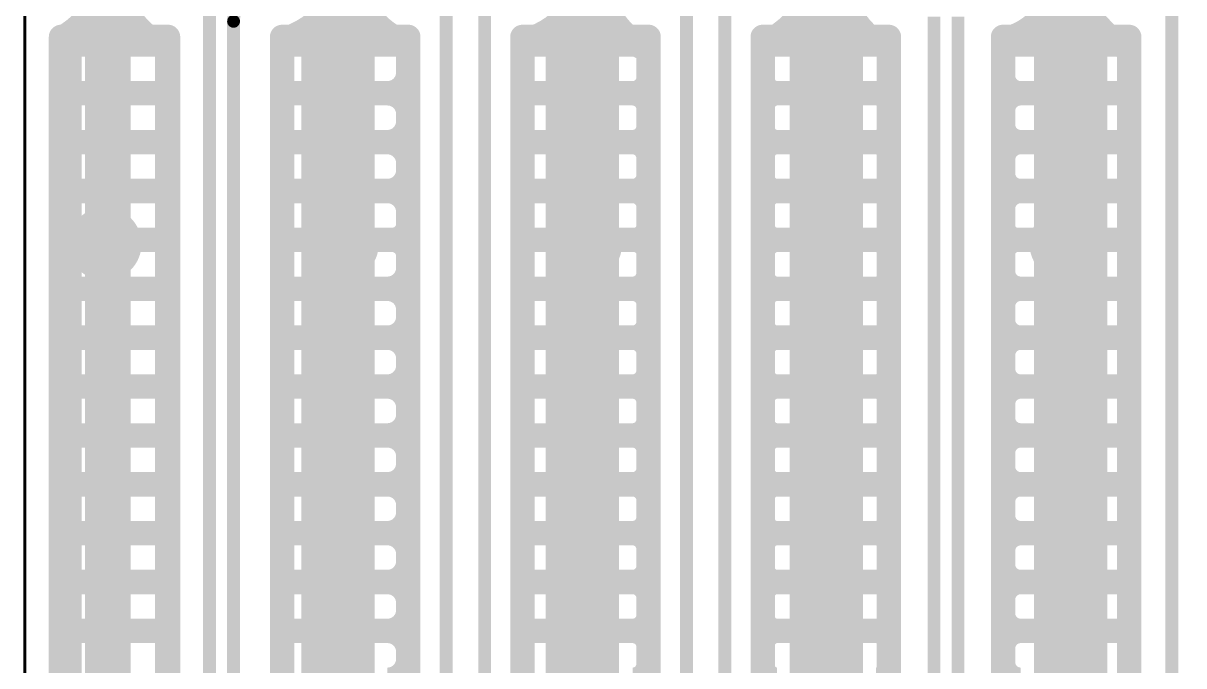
# Model space of a CAD drawing. Header units: millimetres. Extents: x 2260 to 2572, y -21 to 200.
# Drawn here: x 2292.68 to 2299.93, y 133.32 to 137.33 of the extents above; entities that cross this region are included whole.
import ezdxf

# ---------------------------------------------------------------- set-up
doc = ezdxf.new("R2010")
doc.units = ezdxf.units.MM
doc.layers.get('0').update_dxf_attribs({"lineweight": 18})
doc.layers.add('01', color=1, linetype='Continuous', lineweight=18)
doc.layers.add('DIM', color=3, linetype='Continuous', lineweight=13)

# ---------------------------------------------------------------- blocks, each defined once
blk = doc.blocks.new('PAD_R1')
blk.add_lwpolyline([(0.25, 0, 0.5, 0.5, 1), (-0.25, 0, 0.5, 0.5, 1)], format="xyseb", close=True)

msp = doc.modelspace()

# ---------------------------------------------------------------- linework, layer by layer
at = {"layer": '01'}
msp.add_lwpolyline([(2318.1914, 62.078, 0.02, 0.02, -0.414219), (2317.8914, 61.778, 0.02, 0.02, 0), (2292.9916, 61.778, 0.02, 0.02, -0.414219), (2292.6916, 62.078, 0.02, 0.02, 0), (2292.6916, 141.4405, 0.02, 0.02, -0.414219), (2292.9916, 141.7405, 0.02, 0.02, 0), (2317.8914, 141.7405, 0.02, 0.02, -0.414219), (2318.1914, 141.4405, 0.02, 0.02, 0)], format="xyseb", close=True, dxfattribs=at)
for points in [[(2293.1915, 139.8406, 0.2499, 0.2499, 0), (2293.1915, 63.6406, 0.2499, 0.2499, 0)], [(2294.6916, 139.8406, 0.2499, 0.2499, 0), (2294.6916, 63.6406, 0.2499, 0.2499, 0)], [(2296.1915, 139.8406, 0.2499, 0.2499, 0), (2296.1915, 63.6406, 0.2499, 0.2499, 0)], [(2297.6916, 139.8406, 0.2499, 0.2499, 0), (2297.6916, 63.6406, 0.2499, 0.2499, 0)], [(2299.1915, 139.8406, 0.2499, 0.2499, 0), (2299.1915, 63.6406, 0.2499, 0.2499, 0)], [(2293.1915, 137.2003, 0.2499, 0.2499, 0.033718), (2293.1365, 138.0155, 0.2499, 0.2499, 0)], [(2293.1915, 137.2003, 0.2499, 0.2499, -0.033718), (2293.2465, 138.0155, 0.2499, 0.2499, 0)], [(2294.6916, 137.2003, 0.2499, 0.2499, 0.033718), (2294.6366, 138.0155, 0.2499, 0.2499, 0)], [(2294.6916, 137.2003, 0.2499, 0.2499, -0.033718), (2294.7466, 138.0155, 0.2499, 0.2499, 0)], [(2296.1915, 137.2003, 0.2499, 0.2499, 0.033718), (2296.1365, 138.0155, 0.2499, 0.2499, 0)], [(2296.1915, 137.2003, 0.2499, 0.2499, -0.033718), (2296.2465, 138.0155, 0.2499, 0.2499, 0)], [(2297.6916, 137.2003, 0.2499, 0.2499, 0.033718), (2297.6366, 138.0155, 0.2499, 0.2499, 0)], [(2297.6916, 137.2003, 0.2499, 0.2499, -0.033718), (2297.7466, 138.0155, 0.2499, 0.2499, 0)], [(2299.1915, 137.2003, 0.2499, 0.2499, 0.033718), (2299.1364, 138.0155, 0.2499, 0.2499, 0)], [(2299.1915, 137.2003, 0.2499, 0.2499, -0.033718), (2299.2465, 138.0155, 0.2499, 0.2499, 0)], [(2293.5029, 137.21, 0.1524, 0.1524, -0.269422), (2293.2322, 137.7714, 0.1524, 0.1524, 0)], [(2296.5349, 137.1802, 0.1524, 0.1524, -0.261713), (2296.2478, 137.7283, 0.1524, 0.1524, 0)], [(2298.0275, 137.1915, 0.1524, 0.1524, -0.288796), (2297.7747, 137.755, 0.1524, 0.1524, 0)], [(2299.5298, 137.1895, 0.1524, 0.1524, -0.237012), (2299.2183, 137.739, 0.1524, 0.1524, 0)], [(2293.1939, 137.7041, 0.1524, 0.1524, -0.292912), (2292.917, 137.2314, 0.1524, 0.1524, 0)], [(2295.029, 137.2217, 0.1524, 0.1524, -0.329845), (2294.7644, 137.7015, 0.1524, 0.1524, 0)], [(2296.1897, 137.6514, 0.1524, 0.1524, -0.316389), (2295.8171, 137.2208, 0.1524, 0.1524, 0)], [(2297.6957, 137.6672, 0.1524, 0.1524, -0.186672), (2297.327, 137.2055, 0.1524, 0.1524, 0)], [(2294.7025, 137.6381, 0.1524, 0.1524, -0.254104), (2294.3233, 137.2295, 0.1524, 0.1524, 0)], [(2299.1352, 137.5955, 0.1524, 0.1524, -0.320201), (2298.8172, 137.2286, 0.1524, 0.1524, 0)], [(2294.0348, 137.4575, 0.08, 0.08, 0.163224), (2293.9946, 137.3377, 0.08, 0.08, 0)], [(2292.9177, 137.2406, 0.1524, 0.1524, 0), (2293.5854, 137.2406, 0.1524, 0.1524, 0)], [(2292.9177, 137.2406, 0.1524, 0.1524, 0), (2292.9177, 66.2405, 0.1524, 0.1524, 0)], [(2292.9708, 137.2406, 0.1524, 0.1524, 0), (2292.9708, 66.2405, 0.1524, 0.1524, 0)], [(2293.2756, 137.2406, 0.1524, 0.1524, 0), (2293.2756, 66.2405, 0.1524, 0.1524, 0)], [(2293.5804, 137.2406, 0.1524, 0.1524, 0), (2293.5804, 66.2405, 0.1524, 0.1524, 0)], [(2293.5854, 137.2406, 0.1524, 0.1524, 0), (2293.5854, 66.2405, 0.1524, 0.1524, 0)], [(2294.2977, 137.2406, 0.1524, 0.1524, 0), (2295.0853, 137.2406, 0.1524, 0.1524, 0)], [(2294.2977, 137.2406, 0.1524, 0.1524, 0), (2294.2977, 66.2405, 0.1524, 0.1524, 0)], [(2294.4948, 137.2406, 0.1524, 0.1524, 0), (2294.4948, 66.2405, 0.1524, 0.1524, 0)], [(2294.7996, 137.2406, 0.1524, 0.1524, 0), (2294.7996, 66.2405, 0.1524, 0.1524, 0)], [(2295.0853, 66.3205, 0.1524, 0.1524, 0), (2295.0853, 137.2406, 0.1524, 0.1524, 0)], [(2295.7978, 137.2406, 0.1524, 0.1524, 0), (2296.5854, 137.2406, 0.1524, 0.1524, 0)], [(2295.7978, 137.2406, 0.1524, 0.1524, 0), (2295.7978, 66.2405, 0.1524, 0.1524, 0)], [(2296.0188, 137.2406, 0.1524, 0.1524, 0), (2296.0188, 66.2405, 0.1524, 0.1524, 0)], [(2296.3236, 137.2406, 0.1524, 0.1524, 0), (2296.3236, 66.2405, 0.1524, 0.1524, 0)], [(2296.5854, 66.3205, 0.1524, 0.1524, 0), (2296.5854, 137.2406, 0.1524, 0.1524, 0)], [(2297.2977, 137.2406, 0.1524, 0.1524, 0), (2298.0853, 137.2406, 0.1524, 0.1524, 0)], [(2297.2977, 66.3205, 0.1524, 0.1524, 0), (2297.2977, 137.2406, 0.1524, 0.1524, 0)], [(2297.5428, 137.2406, 0.1524, 0.1524, 0), (2297.5428, 66.2405, 0.1524, 0.1524, 0)], [(2297.8476, 137.2406, 0.1524, 0.1524, 0), (2297.8476, 66.2405, 0.1524, 0.1524, 0)], [(2298.0853, 66.3205, 0.1524, 0.1524, 0), (2298.0853, 137.2406, 0.1524, 0.1524, 0)], [(2298.7978, 137.2406, 0.1524, 0.1524, 0), (2299.5854, 137.2406, 0.1524, 0.1524, 0)], [(2298.7978, 66.3205, 0.1524, 0.1524, 0), (2298.7978, 137.2406, 0.1524, 0.1524, 0)], [(2299.0668, 137.2406, 0.1524, 0.1524, 0), (2299.0668, 66.2405, 0.1524, 0.1524, 0)], [(2299.3716, 137.2406, 0.1524, 0.1524, 0), (2299.3716, 66.2405, 0.1524, 0.1524, 0)], [(2299.5854, 137.2406, 0.1524, 0.1524, 0), (2299.5854, 66.2405, 0.1524, 0.1524, 0)], [(2292.9177, 137.1941, 0.1524, 0.1524, 0), (2293.5854, 137.1941, 0.1524, 0.1524, 0)], [(2294.2977, 137.1941, 0.1524, 0.1524, 0), (2295.0853, 137.1941, 0.1524, 0.1524, 0)], [(2295.7978, 137.1941, 0.1524, 0.1524, 0), (2296.5854, 137.1941, 0.1524, 0.1524, 0)], [(2297.2977, 137.1941, 0.1524, 0.1524, 0), (2298.0853, 137.1941, 0.1524, 0.1524, 0)], [(2298.7978, 137.1941, 0.1524, 0.1524, 0), (2299.5854, 137.1941, 0.1524, 0.1524, 0)], [(2295.0853, 137.0193, 0.1524, 0.1524, -0.414228), (2294.9553, 136.8893, 0.1524, 0.1524, 0)], [(2296.5854, 136.9893, 0.1524, 0.1524, -0.414228), (2296.4854, 136.8893, 0.1524, 0.1524, 0)], [(2298.7978, 136.9993, 0.1524, 0.1524, 0.414232), (2298.9078, 136.8893, 0.1524, 0.1524, 0)], [(2297.2977, 136.9793, 0.1524, 0.1524, 0.414231), (2297.3877, 136.8893, 0.1524, 0.1524, 0)], [(2298.0853, 136.9693, 0.1524, 0.1524, -0.414252), (2298.0053, 136.8893, 0.1524, 0.1524, 0)], [(2292.9177, 136.8893, 0.1524, 0.1524, 0), (2293.5854, 136.8893, 0.1524, 0.1524, 0)], [(2294.2977, 136.8893, 0.1524, 0.1524, 0), (2295.0853, 136.8893, 0.1524, 0.1524, 0)], [(2295.0853, 136.7593, 0.1524, 0.1524, 0.414228), (2294.9553, 136.8893, 0.1524, 0.1524, 0)], [(2295.7978, 136.8893, 0.1524, 0.1524, 0), (2296.5854, 136.8893, 0.1524, 0.1524, 0)], [(2296.5854, 136.7893, 0.1524, 0.1524, 0.414228), (2296.4854, 136.8893, 0.1524, 0.1524, 0)], [(2297.2977, 136.8893, 0.1524, 0.1524, 0), (2298.0853, 136.8893, 0.1524, 0.1524, 0)], [(2297.2977, 136.7993, 0.1524, 0.1524, -0.414231), (2297.3877, 136.8893, 0.1524, 0.1524, 0)], [(2298.0853, 136.8093, 0.1524, 0.1524, 0.414252), (2298.0053, 136.8893, 0.1524, 0.1524, 0)], [(2298.7978, 136.8893, 0.1524, 0.1524, 0), (2299.5854, 136.8893, 0.1524, 0.1524, 0)], [(2298.7978, 136.7793, 0.1524, 0.1524, -0.414232), (2298.9078, 136.8893, 0.1524, 0.1524, 0)], [(2295.0853, 136.7145, 0.1524, 0.1524, -0.414228), (2294.9553, 136.5845, 0.1524, 0.1524, 0)], [(2296.5854, 136.6845, 0.1524, 0.1524, -0.414228), (2296.4854, 136.5845, 0.1524, 0.1524, 0)], [(2297.2977, 136.6745, 0.1524, 0.1524, 0.414231), (2297.3877, 136.5845, 0.1524, 0.1524, 0)], [(2298.0853, 136.6645, 0.1524, 0.1524, -0.414252), (2298.0053, 136.5845, 0.1524, 0.1524, 0)], [(2298.7978, 136.6945, 0.1524, 0.1524, 0.414232), (2298.9078, 136.5845, 0.1524, 0.1524, 0)], [(2292.9177, 136.5845, 0.1524, 0.1524, 0), (2293.5854, 136.5845, 0.1524, 0.1524, 0)], [(2294.2977, 136.5845, 0.1524, 0.1524, 0), (2295.0853, 136.5845, 0.1524, 0.1524, 0)], [(2295.0853, 136.4545, 0.1524, 0.1524, 0.414228), (2294.9553, 136.5845, 0.1524, 0.1524, 0)], [(2295.7978, 136.5845, 0.1524, 0.1524, 0), (2296.5854, 136.5845, 0.1524, 0.1524, 0)], [(2296.5854, 136.4845, 0.1524, 0.1524, 0.414228), (2296.4854, 136.5845, 0.1524, 0.1524, 0)], [(2297.2977, 136.5845, 0.1524, 0.1524, 0), (2298.0853, 136.5845, 0.1524, 0.1524, 0)], [(2297.2977, 136.4945, 0.1524, 0.1524, -0.414231), (2297.3877, 136.5845, 0.1524, 0.1524, 0)], [(2298.0853, 136.5045, 0.1524, 0.1524, 0.414252), (2298.0053, 136.5845, 0.1524, 0.1524, 0)], [(2298.7978, 136.5845, 0.1524, 0.1524, 0), (2299.5854, 136.5845, 0.1524, 0.1524, 0)], [(2298.7978, 136.4745, 0.1524, 0.1524, -0.414232), (2298.9078, 136.5845, 0.1524, 0.1524, 0)], [(2295.0853, 136.4097, 0.1524, 0.1524, -0.414228), (2294.9553, 136.2797, 0.1524, 0.1524, 0)], [(2296.5854, 136.3797, 0.1524, 0.1524, -0.414228), (2296.4854, 136.2797, 0.1524, 0.1524, 0)], [(2297.2977, 136.3697, 0.1524, 0.1524, 0.414231), (2297.3877, 136.2797, 0.1524, 0.1524, 0)], [(2298.0853, 136.3597, 0.1524, 0.1524, -0.414252), (2298.0053, 136.2797, 0.1524, 0.1524, 0)], [(2298.7978, 136.3897, 0.1524, 0.1524, 0.414232), (2298.9078, 136.2797, 0.1524, 0.1524, 0)], [(2292.9177, 136.2797, 0.1524, 0.1524, 0), (2293.5854, 136.2797, 0.1524, 0.1524, 0)], [(2294.2977, 136.2797, 0.1524, 0.1524, 0), (2295.0853, 136.2797, 0.1524, 0.1524, 0)], [(2295.0853, 136.1497, 0.1524, 0.1524, 0.414228), (2294.9553, 136.2797, 0.1524, 0.1524, 0)], [(2295.7978, 136.2797, 0.1524, 0.1524, 0), (2296.5854, 136.2797, 0.1524, 0.1524, 0)], [(2296.5854, 136.1797, 0.1524, 0.1524, 0.414228), (2296.4854, 136.2797, 0.1524, 0.1524, 0)], [(2297.2977, 136.2797, 0.1524, 0.1524, 0), (2298.0853, 136.2797, 0.1524, 0.1524, 0)], [(2297.2977, 136.1897, 0.1524, 0.1524, -0.414231), (2297.3877, 136.2797, 0.1524, 0.1524, 0)], [(2298.0853, 136.1997, 0.1524, 0.1524, 0.414252), (2298.0053, 136.2797, 0.1524, 0.1524, 0)], [(2298.7978, 136.2797, 0.1524, 0.1524, 0), (2299.5854, 136.2797, 0.1524, 0.1524, 0)], [(2298.7978, 136.1697, 0.1524, 0.1524, -0.414232), (2298.9078, 136.2797, 0.1524, 0.1524, 0)], [(2295.0853, 136.0749, 0.1524, 0.1524, -0.414228), (2294.9853, 135.9749, 0.1524, 0.1524, 0)], [(2296.5854, 136.0649, 0.1524, 0.1524, -0.414231), (2296.4954, 135.9749, 0.1524, 0.1524, 0)], [(2297.2977, 136.0649, 0.1524, 0.1524, 0.414231), (2297.3877, 135.9749, 0.1524, 0.1524, 0)], [(2298.0853, 136.0549, 0.1524, 0.1524, -0.414252), (2298.0053, 135.9749, 0.1524, 0.1524, 0)], [(2298.7978, 136.0649, 0.1524, 0.1524, 0.414231), (2298.8878, 135.9749, 0.1524, 0.1524, 0)], [(2292.9177, 135.9749, 0.1524, 0.1524, 0), (2293.5854, 135.9749, 0.1524, 0.1524, 0)], [(2294.2977, 135.9749, 0.1524, 0.1524, 0), (2295.0853, 135.9749, 0.1524, 0.1524, 0)], [(2295.0853, 135.8749, 0.1524, 0.1524, 0.414228), (2294.9853, 135.9749, 0.1524, 0.1524, 0)], [(2295.7978, 135.9749, 0.1524, 0.1524, 0), (2296.5854, 135.9749, 0.1524, 0.1524, 0)], [(2296.5854, 135.8849, 0.1524, 0.1524, 0.414231), (2296.4954, 135.9749, 0.1524, 0.1524, 0)], [(2297.2977, 135.9749, 0.1524, 0.1524, 0), (2298.0853, 135.9749, 0.1524, 0.1524, 0)], [(2297.2977, 135.8849, 0.1524, 0.1524, -0.414231), (2297.3877, 135.9749, 0.1524, 0.1524, 0)], [(2298.0853, 135.8949, 0.1524, 0.1524, 0.414252), (2298.0053, 135.9749, 0.1524, 0.1524, 0)], [(2298.7978, 135.9749, 0.1524, 0.1524, 0), (2299.5854, 135.9749, 0.1524, 0.1524, 0)], [(2298.7978, 135.8849, 0.1524, 0.1524, -0.414231), (2298.8878, 135.9749, 0.1524, 0.1524, 0)], [(2295.0853, 135.8001, 0.1524, 0.1524, -0.414228), (2294.9553, 135.6701, 0.1524, 0.1524, 0)], [(2296.5854, 135.7701, 0.1524, 0.1524, -0.414228), (2296.4854, 135.6701, 0.1524, 0.1524, 0)], [(2297.2977, 135.7601, 0.1524, 0.1524, 0.414231), (2297.3877, 135.6701, 0.1524, 0.1524, 0)], [(2298.7978, 135.7801, 0.1524, 0.1524, 0.414232), (2298.9078, 135.6701, 0.1524, 0.1524, 0)], [(2298.0853, 135.7501, 0.1524, 0.1524, -0.414252), (2298.0053, 135.6701, 0.1524, 0.1524, 0)], [(2292.9177, 135.6701, 0.1524, 0.1524, 0), (2293.5854, 135.6701, 0.1524, 0.1524, 0)], [(2294.2977, 135.6701, 0.1524, 0.1524, 0), (2295.0853, 135.6701, 0.1524, 0.1524, 0)], [(2295.0853, 135.5401, 0.1524, 0.1524, 0.414228), (2294.9553, 135.6701, 0.1524, 0.1524, 0)], [(2295.7978, 135.6701, 0.1524, 0.1524, 0), (2296.5854, 135.6701, 0.1524, 0.1524, 0)], [(2296.5854, 135.5701, 0.1524, 0.1524, 0.414228), (2296.4854, 135.6701, 0.1524, 0.1524, 0)], [(2297.2977, 135.6701, 0.1524, 0.1524, 0), (2298.0853, 135.6701, 0.1524, 0.1524, 0)], [(2297.2977, 135.5801, 0.1524, 0.1524, -0.414231), (2297.3877, 135.6701, 0.1524, 0.1524, 0)], [(2298.0853, 135.5901, 0.1524, 0.1524, 0.414252), (2298.0053, 135.6701, 0.1524, 0.1524, 0)], [(2298.7978, 135.6701, 0.1524, 0.1524, 0), (2299.5854, 135.6701, 0.1524, 0.1524, 0)], [(2298.7978, 135.5601, 0.1524, 0.1524, -0.414232), (2298.9078, 135.6701, 0.1524, 0.1524, 0)], [(2295.0853, 135.4953, 0.1524, 0.1524, -0.414228), (2294.9553, 135.3653, 0.1524, 0.1524, 0)], [(2298.7978, 135.4753, 0.1524, 0.1524, 0.414232), (2298.9078, 135.3653, 0.1524, 0.1524, 0)], [(2296.5854, 135.4653, 0.1524, 0.1524, -0.414228), (2296.4854, 135.3653, 0.1524, 0.1524, 0)], [(2297.2977, 135.4553, 0.1524, 0.1524, 0.414231), (2297.3877, 135.3653, 0.1524, 0.1524, 0)], [(2298.0853, 135.4453, 0.1524, 0.1524, -0.414252), (2298.0053, 135.3653, 0.1524, 0.1524, 0)], [(2292.9177, 135.3653, 0.1524, 0.1524, 0), (2293.5854, 135.3653, 0.1524, 0.1524, 0)], [(2294.2977, 135.3653, 0.1524, 0.1524, 0), (2295.0853, 135.3653, 0.1524, 0.1524, 0)], [(2295.0853, 135.2353, 0.1524, 0.1524, 0.414228), (2294.9553, 135.3653, 0.1524, 0.1524, 0)], [(2295.7978, 135.3653, 0.1524, 0.1524, 0), (2296.5854, 135.3653, 0.1524, 0.1524, 0)], [(2296.5854, 135.2653, 0.1524, 0.1524, 0.414228), (2296.4854, 135.3653, 0.1524, 0.1524, 0)], [(2297.2977, 135.3653, 0.1524, 0.1524, 0), (2298.0853, 135.3653, 0.1524, 0.1524, 0)], [(2297.2977, 135.2753, 0.1524, 0.1524, -0.414231), (2297.3877, 135.3653, 0.1524, 0.1524, 0)], [(2298.0853, 135.2853, 0.1524, 0.1524, 0.414252), (2298.0053, 135.3653, 0.1524, 0.1524, 0)], [(2298.7978, 135.3653, 0.1524, 0.1524, 0), (2299.5854, 135.3653, 0.1524, 0.1524, 0)], [(2298.7978, 135.2553, 0.1524, 0.1524, -0.414232), (2298.9078, 135.3653, 0.1524, 0.1524, 0)], [(2295.0853, 135.1905, 0.1524, 0.1524, -0.414228), (2294.9553, 135.0605, 0.1524, 0.1524, 0)], [(2296.5854, 135.1605, 0.1524, 0.1524, -0.414228), (2296.4854, 135.0605, 0.1524, 0.1524, 0)], [(2297.2977, 135.1505, 0.1524, 0.1524, 0.414231), (2297.3877, 135.0605, 0.1524, 0.1524, 0)], [(2298.0853, 135.1405, 0.1524, 0.1524, -0.414252), (2298.0053, 135.0605, 0.1524, 0.1524, 0)], [(2298.7978, 135.1705, 0.1524, 0.1524, 0.414232), (2298.9078, 135.0605, 0.1524, 0.1524, 0)], [(2292.9177, 135.0605, 0.1524, 0.1524, 0), (2293.5854, 135.0605, 0.1524, 0.1524, 0)], [(2294.2977, 135.0605, 0.1524, 0.1524, 0), (2295.0853, 135.0605, 0.1524, 0.1524, 0)], [(2295.0853, 134.9305, 0.1524, 0.1524, 0.414228), (2294.9553, 135.0605, 0.1524, 0.1524, 0)], [(2295.7978, 135.0605, 0.1524, 0.1524, 0), (2296.5854, 135.0605, 0.1524, 0.1524, 0)], [(2296.5854, 134.9605, 0.1524, 0.1524, 0.414228), (2296.4854, 135.0605, 0.1524, 0.1524, 0)], [(2297.2977, 135.0605, 0.1524, 0.1524, 0), (2298.0853, 135.0605, 0.1524, 0.1524, 0)], [(2297.2977, 134.9705, 0.1524, 0.1524, -0.414231), (2297.3877, 135.0605, 0.1524, 0.1524, 0)], [(2298.0853, 134.9805, 0.1524, 0.1524, 0.414252), (2298.0053, 135.0605, 0.1524, 0.1524, 0)], [(2298.7978, 135.0605, 0.1524, 0.1524, 0), (2299.5854, 135.0605, 0.1524, 0.1524, 0)], [(2298.7978, 134.9505, 0.1524, 0.1524, -0.414232), (2298.9078, 135.0605, 0.1524, 0.1524, 0)], [(2295.0853, 134.8857, 0.1524, 0.1524, -0.414228), (2294.9553, 134.7557, 0.1524, 0.1524, 0)], [(2296.5854, 134.8557, 0.1524, 0.1524, -0.414228), (2296.4854, 134.7557, 0.1524, 0.1524, 0)], [(2297.2977, 134.8457, 0.1524, 0.1524, 0.414231), (2297.3877, 134.7557, 0.1524, 0.1524, 0)], [(2298.0853, 134.8357, 0.1524, 0.1524, -0.414252), (2298.0053, 134.7557, 0.1524, 0.1524, 0)], [(2298.7978, 134.8657, 0.1524, 0.1524, 0.414232), (2298.9078, 134.7557, 0.1524, 0.1524, 0)], [(2292.9177, 134.7557, 0.1524, 0.1524, 0), (2293.5854, 134.7557, 0.1524, 0.1524, 0)], [(2294.2977, 134.7557, 0.1524, 0.1524, 0), (2295.0853, 134.7557, 0.1524, 0.1524, 0)], [(2295.0853, 134.6257, 0.1524, 0.1524, 0.414228), (2294.9553, 134.7557, 0.1524, 0.1524, 0)], [(2295.7978, 134.7557, 0.1524, 0.1524, 0), (2296.5854, 134.7557, 0.1524, 0.1524, 0)], [(2296.5854, 134.6557, 0.1524, 0.1524, 0.414228), (2296.4854, 134.7557, 0.1524, 0.1524, 0)], [(2297.2977, 134.7557, 0.1524, 0.1524, 0), (2298.0853, 134.7557, 0.1524, 0.1524, 0)], [(2297.2977, 134.6657, 0.1524, 0.1524, -0.414231), (2297.3877, 134.7557, 0.1524, 0.1524, 0)], [(2298.0853, 134.6757, 0.1524, 0.1524, 0.414252), (2298.0053, 134.7557, 0.1524, 0.1524, 0)], [(2298.7978, 134.7557, 0.1524, 0.1524, 0), (2299.5854, 134.7557, 0.1524, 0.1524, 0)], [(2298.7978, 134.6457, 0.1524, 0.1524, -0.414232), (2298.9078, 134.7557, 0.1524, 0.1524, 0)], [(2295.0853, 134.5809, 0.1524, 0.1524, -0.414228), (2294.9553, 134.4509, 0.1524, 0.1524, 0)], [(2296.5854, 134.5509, 0.1524, 0.1524, -0.414228), (2296.4854, 134.4509, 0.1524, 0.1524, 0)], [(2297.2977, 134.5409, 0.1524, 0.1524, 0.414231), (2297.3877, 134.4509, 0.1524, 0.1524, 0)], [(2298.0853, 134.5309, 0.1524, 0.1524, -0.414252), (2298.0053, 134.4509, 0.1524, 0.1524, 0)], [(2298.7978, 134.5609, 0.1524, 0.1524, 0.414232), (2298.9078, 134.4509, 0.1524, 0.1524, 0)], [(2292.9177, 134.4509, 0.1524, 0.1524, 0), (2293.5854, 134.4509, 0.1524, 0.1524, 0)], [(2294.2977, 134.4509, 0.1524, 0.1524, 0), (2295.0853, 134.4509, 0.1524, 0.1524, 0)], [(2295.0853, 134.3209, 0.1524, 0.1524, 0.414228), (2294.9553, 134.4509, 0.1524, 0.1524, 0)], [(2295.7978, 134.4509, 0.1524, 0.1524, 0), (2296.5854, 134.4509, 0.1524, 0.1524, 0)], [(2296.5854, 134.3509, 0.1524, 0.1524, 0.414228), (2296.4854, 134.4509, 0.1524, 0.1524, 0)], [(2297.2977, 134.4509, 0.1524, 0.1524, 0), (2298.0853, 134.4509, 0.1524, 0.1524, 0)], [(2297.2977, 134.3609, 0.1524, 0.1524, -0.414231), (2297.3877, 134.4509, 0.1524, 0.1524, 0)], [(2298.0853, 134.3709, 0.1524, 0.1524, 0.414252), (2298.0053, 134.4509, 0.1524, 0.1524, 0)], [(2298.7978, 134.4509, 0.1524, 0.1524, 0), (2299.5854, 134.4509, 0.1524, 0.1524, 0)], [(2298.7978, 134.3409, 0.1524, 0.1524, -0.414232), (2298.9078, 134.4509, 0.1524, 0.1524, 0)], [(2295.0853, 134.2761, 0.1524, 0.1524, -0.414228), (2294.9553, 134.1461, 0.1524, 0.1524, 0)], [(2296.5854, 134.2461, 0.1524, 0.1524, -0.414228), (2296.4854, 134.1461, 0.1524, 0.1524, 0)], [(2297.2977, 134.2361, 0.1524, 0.1524, 0.414231), (2297.3877, 134.1461, 0.1524, 0.1524, 0)], [(2298.7978, 134.2561, 0.1524, 0.1524, 0.414232), (2298.9078, 134.1461, 0.1524, 0.1524, 0)], [(2298.0853, 134.2261, 0.1524, 0.1524, -0.414252), (2298.0053, 134.1461, 0.1524, 0.1524, 0)], [(2292.9177, 134.1461, 0.1524, 0.1524, 0), (2293.5854, 134.1461, 0.1524, 0.1524, 0)], [(2294.2977, 134.1461, 0.1524, 0.1524, 0), (2295.0853, 134.1461, 0.1524, 0.1524, 0)], [(2295.0853, 134.0161, 0.1524, 0.1524, 0.414228), (2294.9553, 134.1461, 0.1524, 0.1524, 0)], [(2295.7978, 134.1461, 0.1524, 0.1524, 0), (2296.5854, 134.1461, 0.1524, 0.1524, 0)], [(2296.5854, 134.0461, 0.1524, 0.1524, 0.414228), (2296.4854, 134.1461, 0.1524, 0.1524, 0)], [(2297.2977, 134.1461, 0.1524, 0.1524, 0), (2298.0853, 134.1461, 0.1524, 0.1524, 0)], [(2297.2977, 134.0561, 0.1524, 0.1524, -0.414231), (2297.3877, 134.1461, 0.1524, 0.1524, 0)], [(2298.0853, 134.0661, 0.1524, 0.1524, 0.414252), (2298.0053, 134.1461, 0.1524, 0.1524, 0)], [(2298.7978, 134.1461, 0.1524, 0.1524, 0), (2299.5854, 134.1461, 0.1524, 0.1524, 0)], [(2298.7978, 134.0361, 0.1524, 0.1524, -0.414232), (2298.9078, 134.1461, 0.1524, 0.1524, 0)], [(2295.0853, 133.9713, 0.1524, 0.1524, -0.414228), (2294.9553, 133.8413, 0.1524, 0.1524, 0)], [(2298.7978, 133.9513, 0.1524, 0.1524, 0.414232), (2298.9078, 133.8413, 0.1524, 0.1524, 0)], [(2296.5854, 133.9413, 0.1524, 0.1524, -0.414228), (2296.4854, 133.8413, 0.1524, 0.1524, 0)], [(2297.2977, 133.9313, 0.1524, 0.1524, 0.414231), (2297.3877, 133.8413, 0.1524, 0.1524, 0)], [(2298.0853, 133.9213, 0.1524, 0.1524, -0.414252), (2298.0053, 133.8413, 0.1524, 0.1524, 0)], [(2292.9177, 133.8413, 0.1524, 0.1524, 0), (2293.5854, 133.8413, 0.1524, 0.1524, 0)], [(2294.2977, 133.8413, 0.1524, 0.1524, 0), (2295.0853, 133.8413, 0.1524, 0.1524, 0)], [(2295.0853, 133.7113, 0.1524, 0.1524, 0.414228), (2294.9553, 133.8413, 0.1524, 0.1524, 0)], [(2295.7978, 133.8413, 0.1524, 0.1524, 0), (2296.5854, 133.8413, 0.1524, 0.1524, 0)], [(2296.5854, 133.7413, 0.1524, 0.1524, 0.414228), (2296.4854, 133.8413, 0.1524, 0.1524, 0)], [(2297.2977, 133.8413, 0.1524, 0.1524, 0), (2298.0853, 133.8413, 0.1524, 0.1524, 0)], [(2297.2977, 133.7513, 0.1524, 0.1524, -0.414231), (2297.3877, 133.8413, 0.1524, 0.1524, 0)], [(2298.0853, 133.7613, 0.1524, 0.1524, 0.414252), (2298.0053, 133.8413, 0.1524, 0.1524, 0)], [(2298.7978, 133.8413, 0.1524, 0.1524, 0), (2299.5854, 133.8413, 0.1524, 0.1524, 0)], [(2298.7978, 133.7313, 0.1524, 0.1524, -0.414232), (2298.9078, 133.8413, 0.1524, 0.1524, 0)], [(2295.0853, 133.6665, 0.1524, 0.1524, -0.414228), (2294.9553, 133.5365, 0.1524, 0.1524, 0)], [(2296.5854, 133.6365, 0.1524, 0.1524, -0.414228), (2296.4854, 133.5365, 0.1524, 0.1524, 0)], [(2297.2977, 133.6265, 0.1524, 0.1524, 0.414231), (2297.3877, 133.5365, 0.1524, 0.1524, 0)], [(2298.0853, 133.6165, 0.1524, 0.1524, -0.414252), (2298.0053, 133.5365, 0.1524, 0.1524, 0)], [(2298.7978, 133.6465, 0.1524, 0.1524, 0.414232), (2298.9078, 133.5365, 0.1524, 0.1524, 0)], [(2292.9177, 133.5365, 0.1524, 0.1524, 0), (2293.5854, 133.5365, 0.1524, 0.1524, 0)], [(2294.2977, 133.5365, 0.1524, 0.1524, 0), (2295.0853, 133.5365, 0.1524, 0.1524, 0)], [(2295.0853, 133.4065, 0.1524, 0.1524, 0.414228), (2294.9553, 133.5365, 0.1524, 0.1524, 0)], [(2295.7978, 133.5365, 0.1524, 0.1524, 0), (2296.5854, 133.5365, 0.1524, 0.1524, 0)], [(2296.5854, 133.4365, 0.1524, 0.1524, 0.414228), (2296.4854, 133.5365, 0.1524, 0.1524, 0)], [(2297.2977, 133.5365, 0.1524, 0.1524, 0), (2298.0853, 133.5365, 0.1524, 0.1524, 0)], [(2297.2977, 133.4465, 0.1524, 0.1524, -0.414231), (2297.3877, 133.5365, 0.1524, 0.1524, 0)], [(2298.0853, 133.4565, 0.1524, 0.1524, 0.414252), (2298.0053, 133.5365, 0.1524, 0.1524, 0)], [(2298.7978, 133.5365, 0.1524, 0.1524, 0), (2299.5854, 133.5365, 0.1524, 0.1524, 0)], [(2298.7978, 133.4265, 0.1524, 0.1524, -0.414232), (2298.9078, 133.5365, 0.1524, 0.1524, 0)], [(2295.0853, 133.3617, 0.1524, 0.1524, -0.414228), (2294.9553, 133.2317, 0.1524, 0.1524, 0)], [(2296.5854, 133.3317, 0.1524, 0.1524, -0.414228), (2296.4854, 133.2317, 0.1524, 0.1524, 0)], [(2297.2977, 133.3217, 0.1524, 0.1524, 0.414231), (2297.3877, 133.2317, 0.1524, 0.1524, 0)], [(2298.0853, 133.3117, 0.1524, 0.1524, -0.414252), (2298.0053, 133.2317, 0.1524, 0.1524, 0)], [(2298.7978, 133.3417, 0.1524, 0.1524, 0.414232), (2298.9078, 133.2317, 0.1524, 0.1524, 0)]]:
    msp.add_lwpolyline(points, format="xyseb", dxfattribs=at)
at = {"layer": 'DIM'}
for points in [[(2293.8446, 137.3962, 0.08, 0.08, 0), (2293.8446, 66.0853, 0.08, 0.08, 0)], [(2295.3215, 137.4265, 0.08, 0.08, 0), (2295.3215, 66.0549, 0.08, 0.08, 0)], [(2295.5616, 137.4264, 0.08, 0.08, 0), (2295.5616, 66.0551, 0.08, 0.08, 0)], [(2296.8217, 137.4265, 0.08, 0.08, 0), (2296.8217, 66.0549, 0.08, 0.08, 0)], [(2297.0614, 137.4264, 0.08, 0.08, 0), (2297.0614, 66.0551, 0.08, 0.08, 0)], [(2299.851, 137.3877, 0.08, 0.08, 0), (2299.851, 66.0938, 0.08, 0.08, 0)], [(2293.9946, 137.3377, 0.08, 0.08, 0), (2293.9946, 66.1434, 0.08, 0.08, 0)], [(2298.3665, 137.367, 0.08, 0.08, 0), (2298.3665, 66.1145, 0.08, 0.08, 0)], [(2298.5165, 137.3669, 0.08, 0.08, 0), (2298.5165, 66.1147, 0.08, 0.08, 0)]]:
    msp.add_lwpolyline(points, format="xyseb", dxfattribs=at)

# ---------------------------------------------------------------- block references
at = {"layer": '01'}
for p, xscale, yscale in [((2293.9946, 137.3377), 0.08, 0.08), ((2293.9946, 137.3377), 0.08, 0.08), ((2292.917, 137.2314), 0.1524, 0.1524), ((2292.9177, 137.2406), 0.1524, 0.1524), ((2292.9177, 137.2406), 0.1524, 0.1524), ((2292.9708, 137.2406), 0.1524, 0.1524), ((2293.1915, 137.2003), 0.249935, 0.249935), ((2293.1915, 137.2003), 0.249935, 0.249935), ((2293.2756, 137.2406), 0.1524, 0.1524), ((2293.5029, 137.21), 0.1524, 0.1524), ((2293.5804, 137.2406), 0.1524, 0.1524), ((2293.5854, 137.2406), 0.1524, 0.1524), ((2293.5854, 137.2406), 0.1524, 0.1524), ((2294.2977, 137.2406), 0.1524, 0.1524), ((2294.2977, 137.2406), 0.1524, 0.1524), ((2294.3233, 137.2295), 0.1524, 0.1524), ((2294.4948, 137.2406), 0.1524, 0.1524), ((2294.6916, 137.2003), 0.249935, 0.249935), ((2294.6916, 137.2003), 0.249935, 0.249935), ((2294.7996, 137.2406), 0.1524, 0.1524), ((2295.029, 137.2217), 0.1524, 0.1524), ((2295.0853, 137.2406), 0.1524, 0.1524), ((2295.0853, 137.2406), 0.1524, 0.1524), ((2295.7978, 137.2406), 0.1524, 0.1524), ((2295.7978, 137.2406), 0.1524, 0.1524), ((2295.8171, 137.2208), 0.1524, 0.1524), ((2296.0188, 137.2406), 0.1524, 0.1524), ((2296.1915, 137.2003), 0.249935, 0.249935), ((2296.1915, 137.2003), 0.249935, 0.249935), ((2296.3236, 137.2406), 0.1524, 0.1524), ((2296.5854, 137.2406), 0.1524, 0.1524), ((2296.5854, 137.2406), 0.1524, 0.1524), ((2297.2977, 137.2406), 0.1524, 0.1524), ((2297.2977, 137.2406), 0.1524, 0.1524), ((2297.327, 137.2055), 0.1524, 0.1524), ((2297.5428, 137.2406), 0.1524, 0.1524), ((2297.6916, 137.2003), 0.249935, 0.249935), ((2297.6916, 137.2003), 0.249935, 0.249935), ((2297.8476, 137.2406), 0.1524, 0.1524), ((2298.0853, 137.2406), 0.1524, 0.1524), ((2298.0853, 137.2406), 0.1524, 0.1524), ((2298.7978, 137.2406), 0.1524, 0.1524), ((2298.7978, 137.2406), 0.1524, 0.1524), ((2298.8172, 137.2286), 0.1524, 0.1524), ((2299.0668, 137.2406), 0.1524, 0.1524), ((2299.1915, 137.2003), 0.249935, 0.249935), ((2299.1915, 137.2003), 0.249935, 0.249935), ((2299.3716, 137.2406), 0.1524, 0.1524), ((2299.5854, 137.2406), 0.1524, 0.1524), ((2299.5854, 137.2406), 0.1524, 0.1524), ((2292.9177, 137.1941), 0.1524, 0.1524), ((2293.5854, 137.1941), 0.1524, 0.1524), ((2294.2977, 137.1941), 0.1524, 0.1524), ((2295.0853, 137.1941), 0.1524, 0.1524), ((2295.7978, 137.1941), 0.1524, 0.1524), ((2296.5349, 137.1802), 0.1524, 0.1524), ((2296.5854, 137.1941), 0.1524, 0.1524), ((2297.2977, 137.1941), 0.1524, 0.1524), ((2298.0275, 137.1915), 0.1524, 0.1524), ((2298.0853, 137.1941), 0.1524, 0.1524), ((2298.7978, 137.1941), 0.1524, 0.1524), ((2299.5298, 137.1895), 0.1524, 0.1524), ((2299.5854, 137.1941), 0.1524, 0.1524), ((2295.0853, 137.0193), 0.1524, 0.1524), ((2296.5854, 136.9893), 0.1524, 0.1524), ((2298.7978, 136.9993), 0.1524, 0.1524), ((2297.2977, 136.9793), 0.1524, 0.1524), ((2298.0853, 136.9693), 0.1524, 0.1524), ((2292.9177, 136.8893), 0.1524, 0.1524), ((2293.5854, 136.8893), 0.1524, 0.1524), ((2294.2977, 136.8893), 0.1524, 0.1524), ((2294.9553, 136.8893), 0.1524, 0.1524), ((2294.9553, 136.8893), 0.1524, 0.1524), ((2295.0853, 136.8893), 0.1524, 0.1524), ((2295.7978, 136.8893), 0.1524, 0.1524), ((2296.4854, 136.8893), 0.1524, 0.1524), ((2296.4854, 136.8893), 0.1524, 0.1524), ((2296.5854, 136.8893), 0.1524, 0.1524), ((2297.2977, 136.8893), 0.1524, 0.1524), ((2297.3877, 136.8893), 0.1524, 0.1524), ((2297.3877, 136.8893), 0.1524, 0.1524), ((2298.0053, 136.8893), 0.1524, 0.1524), ((2298.0053, 136.8893), 0.1524, 0.1524), ((2298.0853, 136.8893), 0.1524, 0.1524), ((2298.7978, 136.8893), 0.1524, 0.1524), ((2298.9078, 136.8893), 0.1524, 0.1524), ((2298.9078, 136.8893), 0.1524, 0.1524), ((2299.5854, 136.8893), 0.1524, 0.1524), ((2296.5854, 136.7893), 0.1524, 0.1524), ((2297.2977, 136.7993), 0.1524, 0.1524), ((2298.0853, 136.8093), 0.1524, 0.1524), ((2298.7978, 136.7793), 0.1524, 0.1524), ((2295.0853, 136.7593), 0.1524, 0.1524), ((2295.0853, 136.7145), 0.1524, 0.1524), ((2296.5854, 136.6845), 0.1524, 0.1524), ((2297.2977, 136.6745), 0.1524, 0.1524), ((2298.0853, 136.6645), 0.1524, 0.1524), ((2298.7978, 136.6945), 0.1524, 0.1524), ((2292.9177, 136.5845), 0.1524, 0.1524), ((2293.5854, 136.5845), 0.1524, 0.1524), ((2294.2977, 136.5845), 0.1524, 0.1524), ((2294.9553, 136.5845), 0.1524, 0.1524), ((2294.9553, 136.5845), 0.1524, 0.1524), ((2295.0853, 136.5845), 0.1524, 0.1524), ((2295.7978, 136.5845), 0.1524, 0.1524), ((2296.4854, 136.5845), 0.1524, 0.1524), ((2296.4854, 136.5845), 0.1524, 0.1524), ((2296.5854, 136.5845), 0.1524, 0.1524), ((2297.2977, 136.5845), 0.1524, 0.1524), ((2297.3877, 136.5845), 0.1524, 0.1524), ((2297.3877, 136.5845), 0.1524, 0.1524), ((2298.0053, 136.5845), 0.1524, 0.1524), ((2298.0053, 136.5845), 0.1524, 0.1524), ((2298.0853, 136.5845), 0.1524, 0.1524), ((2298.7978, 136.5845), 0.1524, 0.1524), ((2298.9078, 136.5845), 0.1524, 0.1524), ((2298.9078, 136.5845), 0.1524, 0.1524), ((2299.5854, 136.5845), 0.1524, 0.1524), ((2296.5854, 136.4845), 0.1524, 0.1524), ((2297.2977, 136.4945), 0.1524, 0.1524), ((2298.0853, 136.5045), 0.1524, 0.1524), ((2295.0853, 136.4545), 0.1524, 0.1524), ((2295.0853, 136.4097), 0.1524, 0.1524), ((2298.7978, 136.4745), 0.1524, 0.1524), ((2296.5854, 136.3797), 0.1524, 0.1524), ((2297.2977, 136.3697), 0.1524, 0.1524), ((2298.0853, 136.3597), 0.1524, 0.1524), ((2298.7978, 136.3897), 0.1524, 0.1524), ((2292.9177, 136.2797), 0.1524, 0.1524), ((2293.5854, 136.2797), 0.1524, 0.1524), ((2294.2977, 136.2797), 0.1524, 0.1524), ((2294.9553, 136.2797), 0.1524, 0.1524), ((2294.9553, 136.2797), 0.1524, 0.1524), ((2295.0853, 136.2797), 0.1524, 0.1524), ((2295.7978, 136.2797), 0.1524, 0.1524), ((2296.4854, 136.2797), 0.1524, 0.1524), ((2296.4854, 136.2797), 0.1524, 0.1524), ((2296.5854, 136.2797), 0.1524, 0.1524), ((2297.2977, 136.2797), 0.1524, 0.1524), ((2297.3877, 136.2797), 0.1524, 0.1524), ((2297.3877, 136.2797), 0.1524, 0.1524), ((2298.0053, 136.2797), 0.1524, 0.1524), ((2298.0053, 136.2797), 0.1524, 0.1524), ((2298.0853, 136.2797), 0.1524, 0.1524), ((2298.7978, 136.2797), 0.1524, 0.1524), ((2298.9078, 136.2797), 0.1524, 0.1524), ((2298.9078, 136.2797), 0.1524, 0.1524), ((2299.5854, 136.2797), 0.1524, 0.1524), ((2298.0853, 136.1997), 0.1524, 0.1524), ((2295.0853, 136.1497), 0.1524, 0.1524), ((2296.5854, 136.1797), 0.1524, 0.1524), ((2297.2977, 136.1897), 0.1524, 0.1524), ((2298.7978, 136.1697), 0.1524, 0.1524), ((2293.1915, 135.9495), 0.456945, 0.456945), ((2294.6726, 135.9495), 0.456945, 0.456945), ((2295.0853, 136.0749), 0.1524, 0.1524), ((2296.1915, 135.9495), 0.456945, 0.456945), ((2296.5854, 136.0649), 0.1524, 0.1524), ((2297.2977, 136.0649), 0.1524, 0.1524), ((2297.6916, 135.9495), 0.456945, 0.456945), ((2298.0853, 136.0549), 0.1524, 0.1524), ((2298.7978, 136.0649), 0.1524, 0.1524), ((2299.1915, 135.9495), 0.456945, 0.456945), ((2292.9177, 135.9749), 0.1524, 0.1524), ((2293.5854, 135.9749), 0.1524, 0.1524), ((2294.2977, 135.9749), 0.1524, 0.1524), ((2294.9853, 135.9749), 0.1524, 0.1524), ((2294.9853, 135.9749), 0.1524, 0.1524), ((2295.0853, 135.9749), 0.1524, 0.1524), ((2295.7978, 135.9749), 0.1524, 0.1524), ((2296.4954, 135.9749), 0.1524, 0.1524), ((2296.4954, 135.9749), 0.1524, 0.1524), ((2296.5854, 135.9749), 0.1524, 0.1524), ((2297.2977, 135.9749), 0.1524, 0.1524), ((2297.3877, 135.9749), 0.1524, 0.1524), ((2297.3877, 135.9749), 0.1524, 0.1524), ((2298.0053, 135.9749), 0.1524, 0.1524), ((2298.0053, 135.9749), 0.1524, 0.1524), ((2298.0853, 135.9749), 0.1524, 0.1524), ((2298.7978, 135.9749), 0.1524, 0.1524), ((2298.8878, 135.9749), 0.1524, 0.1524), ((2298.8878, 135.9749), 0.1524, 0.1524), ((2299.5854, 135.9749), 0.1524, 0.1524), ((2295.0853, 135.8749), 0.1524, 0.1524), ((2296.5854, 135.8849), 0.1524, 0.1524), ((2297.2977, 135.8849), 0.1524, 0.1524), ((2298.0853, 135.8949), 0.1524, 0.1524), ((2298.7978, 135.8849), 0.1524, 0.1524), ((2295.0853, 135.8001), 0.1524, 0.1524), ((2296.5854, 135.7701), 0.1524, 0.1524), ((2297.2977, 135.7601), 0.1524, 0.1524), ((2298.7978, 135.7801), 0.1524, 0.1524), ((2298.0853, 135.7501), 0.1524, 0.1524), ((2292.9177, 135.6701), 0.1524, 0.1524), ((2293.5854, 135.6701), 0.1524, 0.1524), ((2294.2977, 135.6701), 0.1524, 0.1524), ((2294.9553, 135.6701), 0.1524, 0.1524), ((2294.9553, 135.6701), 0.1524, 0.1524), ((2295.0853, 135.6701), 0.1524, 0.1524), ((2295.7978, 135.6701), 0.1524, 0.1524), ((2296.4854, 135.6701), 0.1524, 0.1524), ((2296.4854, 135.6701), 0.1524, 0.1524), ((2296.5854, 135.6701), 0.1524, 0.1524), ((2297.2977, 135.6701), 0.1524, 0.1524), ((2297.3877, 135.6701), 0.1524, 0.1524), ((2297.3877, 135.6701), 0.1524, 0.1524), ((2298.0053, 135.6701), 0.1524, 0.1524), ((2298.0053, 135.6701), 0.1524, 0.1524), ((2298.0853, 135.6701), 0.1524, 0.1524), ((2298.7978, 135.6701), 0.1524, 0.1524), ((2298.9078, 135.6701), 0.1524, 0.1524), ((2298.9078, 135.6701), 0.1524, 0.1524), ((2299.5854, 135.6701), 0.1524, 0.1524), ((2295.0853, 135.5401), 0.1524, 0.1524), ((2296.5854, 135.5701), 0.1524, 0.1524), ((2297.2977, 135.5801), 0.1524, 0.1524), ((2298.0853, 135.5901), 0.1524, 0.1524), ((2298.7978, 135.5601), 0.1524, 0.1524), ((2295.0853, 135.4953), 0.1524, 0.1524), ((2298.7978, 135.4753), 0.1524, 0.1524), ((2296.5854, 135.4653), 0.1524, 0.1524), ((2297.2977, 135.4553), 0.1524, 0.1524), ((2298.0853, 135.4453), 0.1524, 0.1524), ((2292.9177, 135.3653), 0.1524, 0.1524), ((2293.5854, 135.3653), 0.1524, 0.1524), ((2294.2977, 135.3653), 0.1524, 0.1524), ((2294.9553, 135.3653), 0.1524, 0.1524), ((2294.9553, 135.3653), 0.1524, 0.1524), ((2295.0853, 135.3653), 0.1524, 0.1524), ((2295.7978, 135.3653), 0.1524, 0.1524), ((2296.4854, 135.3653), 0.1524, 0.1524), ((2296.4854, 135.3653), 0.1524, 0.1524), ((2296.5854, 135.3653), 0.1524, 0.1524), ((2297.2977, 135.3653), 0.1524, 0.1524), ((2297.3877, 135.3653), 0.1524, 0.1524), ((2297.3877, 135.3653), 0.1524, 0.1524), ((2298.0053, 135.3653), 0.1524, 0.1524), ((2298.0053, 135.3653), 0.1524, 0.1524), ((2298.0853, 135.3653), 0.1524, 0.1524), ((2298.7978, 135.3653), 0.1524, 0.1524), ((2298.9078, 135.3653), 0.1524, 0.1524), ((2298.9078, 135.3653), 0.1524, 0.1524), ((2299.5854, 135.3653), 0.1524, 0.1524), ((2296.5854, 135.2653), 0.1524, 0.1524), ((2297.2977, 135.2753), 0.1524, 0.1524), ((2298.0853, 135.2853), 0.1524, 0.1524), ((2298.7978, 135.2553), 0.1524, 0.1524), ((2295.0853, 135.2353), 0.1524, 0.1524), ((2295.0853, 135.1905), 0.1524, 0.1524), ((2296.5854, 135.1605), 0.1524, 0.1524), ((2297.2977, 135.1505), 0.1524, 0.1524), ((2298.0853, 135.1405), 0.1524, 0.1524), ((2298.7978, 135.1705), 0.1524, 0.1524), ((2292.9177, 135.0605), 0.1524, 0.1524), ((2293.5854, 135.0605), 0.1524, 0.1524), ((2294.2977, 135.0605), 0.1524, 0.1524), ((2294.9553, 135.0605), 0.1524, 0.1524), ((2294.9553, 135.0605), 0.1524, 0.1524), ((2295.0853, 135.0605), 0.1524, 0.1524), ((2295.7978, 135.0605), 0.1524, 0.1524), ((2296.4854, 135.0605), 0.1524, 0.1524), ((2296.4854, 135.0605), 0.1524, 0.1524), ((2296.5854, 135.0605), 0.1524, 0.1524), ((2297.2977, 135.0605), 0.1524, 0.1524), ((2297.3877, 135.0605), 0.1524, 0.1524), ((2297.3877, 135.0605), 0.1524, 0.1524), ((2298.0053, 135.0605), 0.1524, 0.1524), ((2298.0053, 135.0605), 0.1524, 0.1524), ((2298.0853, 135.0605), 0.1524, 0.1524), ((2298.7978, 135.0605), 0.1524, 0.1524), ((2298.9078, 135.0605), 0.1524, 0.1524), ((2298.9078, 135.0605), 0.1524, 0.1524), ((2299.5854, 135.0605), 0.1524, 0.1524), ((2296.5854, 134.9605), 0.1524, 0.1524), ((2297.2977, 134.9705), 0.1524, 0.1524), ((2298.0853, 134.9805), 0.1524, 0.1524), ((2295.0853, 134.9305), 0.1524, 0.1524), ((2298.7978, 134.9505), 0.1524, 0.1524), ((2295.0853, 134.8857), 0.1524, 0.1524), ((2296.5854, 134.8557), 0.1524, 0.1524), ((2297.2977, 134.8457), 0.1524, 0.1524), ((2298.0853, 134.8357), 0.1524, 0.1524), ((2298.7978, 134.8657), 0.1524, 0.1524), ((2292.9177, 134.7557), 0.1524, 0.1524), ((2293.5854, 134.7557), 0.1524, 0.1524), ((2294.2977, 134.7557), 0.1524, 0.1524), ((2294.9553, 134.7557), 0.1524, 0.1524), ((2294.9553, 134.7557), 0.1524, 0.1524), ((2295.0853, 134.7557), 0.1524, 0.1524), ((2295.7978, 134.7557), 0.1524, 0.1524), ((2296.4854, 134.7557), 0.1524, 0.1524), ((2296.4854, 134.7557), 0.1524, 0.1524), ((2296.5854, 134.7557), 0.1524, 0.1524), ((2297.2977, 134.7557), 0.1524, 0.1524), ((2297.3877, 134.7557), 0.1524, 0.1524), ((2297.3877, 134.7557), 0.1524, 0.1524), ((2298.0053, 134.7557), 0.1524, 0.1524), ((2298.0053, 134.7557), 0.1524, 0.1524), ((2298.0853, 134.7557), 0.1524, 0.1524), ((2298.7978, 134.7557), 0.1524, 0.1524), ((2298.9078, 134.7557), 0.1524, 0.1524), ((2298.9078, 134.7557), 0.1524, 0.1524), ((2299.5854, 134.7557), 0.1524, 0.1524), ((2298.0853, 134.6757), 0.1524, 0.1524), ((2295.0853, 134.6257), 0.1524, 0.1524), ((2296.5854, 134.6557), 0.1524, 0.1524), ((2297.2977, 134.6657), 0.1524, 0.1524), ((2298.7978, 134.6457), 0.1524, 0.1524), ((2295.0853, 134.5809), 0.1524, 0.1524), ((2296.5854, 134.5509), 0.1524, 0.1524), ((2297.2977, 134.5409), 0.1524, 0.1524), ((2298.0853, 134.5309), 0.1524, 0.1524), ((2298.7978, 134.5609), 0.1524, 0.1524), ((2292.9177, 134.4509), 0.1524, 0.1524), ((2293.5854, 134.4509), 0.1524, 0.1524), ((2294.2977, 134.4509), 0.1524, 0.1524), ((2294.9553, 134.4509), 0.1524, 0.1524), ((2294.9553, 134.4509), 0.1524, 0.1524), ((2295.0853, 134.4509), 0.1524, 0.1524), ((2295.7978, 134.4509), 0.1524, 0.1524), ((2296.4854, 134.4509), 0.1524, 0.1524), ((2296.4854, 134.4509), 0.1524, 0.1524), ((2296.5854, 134.4509), 0.1524, 0.1524), ((2297.2977, 134.4509), 0.1524, 0.1524), ((2297.3877, 134.4509), 0.1524, 0.1524), ((2297.3877, 134.4509), 0.1524, 0.1524), ((2298.0053, 134.4509), 0.1524, 0.1524), ((2298.0053, 134.4509), 0.1524, 0.1524), ((2298.0853, 134.4509), 0.1524, 0.1524), ((2298.7978, 134.4509), 0.1524, 0.1524), ((2298.9078, 134.4509), 0.1524, 0.1524), ((2298.9078, 134.4509), 0.1524, 0.1524), ((2299.5854, 134.4509), 0.1524, 0.1524), ((2295.0853, 134.3209), 0.1524, 0.1524), ((2296.5854, 134.3509), 0.1524, 0.1524), ((2297.2977, 134.3609), 0.1524, 0.1524), ((2298.0853, 134.3709), 0.1524, 0.1524), ((2298.7978, 134.3409), 0.1524, 0.1524), ((2295.0853, 134.2761), 0.1524, 0.1524), ((2296.5854, 134.2461), 0.1524, 0.1524), ((2297.2977, 134.2361), 0.1524, 0.1524), ((2298.7978, 134.2561), 0.1524, 0.1524), ((2298.0853, 134.2261), 0.1524, 0.1524), ((2292.9177, 134.1461), 0.1524, 0.1524), ((2293.5854, 134.1461), 0.1524, 0.1524), ((2294.2977, 134.1461), 0.1524, 0.1524), ((2294.9553, 134.1461), 0.1524, 0.1524), ((2294.9553, 134.1461), 0.1524, 0.1524), ((2295.0853, 134.1461), 0.1524, 0.1524), ((2295.7978, 134.1461), 0.1524, 0.1524), ((2296.4854, 134.1461), 0.1524, 0.1524), ((2296.4854, 134.1461), 0.1524, 0.1524), ((2296.5854, 134.1461), 0.1524, 0.1524), ((2297.2977, 134.1461), 0.1524, 0.1524), ((2297.3877, 134.1461), 0.1524, 0.1524), ((2297.3877, 134.1461), 0.1524, 0.1524), ((2298.0053, 134.1461), 0.1524, 0.1524), ((2298.0053, 134.1461), 0.1524, 0.1524), ((2298.0853, 134.1461), 0.1524, 0.1524), ((2298.7978, 134.1461), 0.1524, 0.1524), ((2298.9078, 134.1461), 0.1524, 0.1524), ((2298.9078, 134.1461), 0.1524, 0.1524), ((2299.5854, 134.1461), 0.1524, 0.1524), ((2296.5854, 134.0461), 0.1524, 0.1524), ((2297.2977, 134.0561), 0.1524, 0.1524), ((2298.0853, 134.0661), 0.1524, 0.1524), ((2298.7978, 134.0361), 0.1524, 0.1524), ((2295.0853, 134.0161), 0.1524, 0.1524), ((2295.0853, 133.9713), 0.1524, 0.1524), ((2298.7978, 133.9513), 0.1524, 0.1524), ((2296.5854, 133.9413), 0.1524, 0.1524), ((2297.2977, 133.9313), 0.1524, 0.1524), ((2298.0853, 133.9213), 0.1524, 0.1524), ((2292.9177, 133.8413), 0.1524, 0.1524), ((2293.5854, 133.8413), 0.1524, 0.1524), ((2294.2977, 133.8413), 0.1524, 0.1524), ((2294.9553, 133.8413), 0.1524, 0.1524), ((2294.9553, 133.8413), 0.1524, 0.1524), ((2295.0853, 133.8413), 0.1524, 0.1524), ((2295.7978, 133.8413), 0.1524, 0.1524), ((2296.4854, 133.8413), 0.1524, 0.1524), ((2296.4854, 133.8413), 0.1524, 0.1524), ((2296.5854, 133.8413), 0.1524, 0.1524), ((2297.2977, 133.8413), 0.1524, 0.1524), ((2297.3877, 133.8413), 0.1524, 0.1524), ((2297.3877, 133.8413), 0.1524, 0.1524), ((2298.0053, 133.8413), 0.1524, 0.1524), ((2298.0053, 133.8413), 0.1524, 0.1524), ((2298.0853, 133.8413), 0.1524, 0.1524), ((2298.7978, 133.8413), 0.1524, 0.1524), ((2298.9078, 133.8413), 0.1524, 0.1524), ((2298.9078, 133.8413), 0.1524, 0.1524), ((2299.5854, 133.8413), 0.1524, 0.1524), ((2296.5854, 133.7413), 0.1524, 0.1524), ((2297.2977, 133.7513), 0.1524, 0.1524), ((2298.0853, 133.7613), 0.1524, 0.1524), ((2298.7978, 133.7313), 0.1524, 0.1524), ((2295.0853, 133.7113), 0.1524, 0.1524), ((2295.0853, 133.6665), 0.1524, 0.1524), ((2296.5854, 133.6365), 0.1524, 0.1524), ((2297.2977, 133.6265), 0.1524, 0.1524), ((2298.0853, 133.6165), 0.1524, 0.1524), ((2298.7978, 133.6465), 0.1524, 0.1524), ((2292.9177, 133.5365), 0.1524, 0.1524), ((2293.5854, 133.5365), 0.1524, 0.1524), ((2294.2977, 133.5365), 0.1524, 0.1524), ((2294.9553, 133.5365), 0.1524, 0.1524), ((2294.9553, 133.5365), 0.1524, 0.1524), ((2295.0853, 133.5365), 0.1524, 0.1524), ((2295.7978, 133.5365), 0.1524, 0.1524), ((2296.4854, 133.5365), 0.1524, 0.1524), ((2296.4854, 133.5365), 0.1524, 0.1524), ((2296.5854, 133.5365), 0.1524, 0.1524), ((2297.2977, 133.5365), 0.1524, 0.1524), ((2297.3877, 133.5365), 0.1524, 0.1524), ((2297.3877, 133.5365), 0.1524, 0.1524), ((2298.0053, 133.5365), 0.1524, 0.1524), ((2298.0053, 133.5365), 0.1524, 0.1524), ((2298.0853, 133.5365), 0.1524, 0.1524), ((2298.7978, 133.5365), 0.1524, 0.1524), ((2298.9078, 133.5365), 0.1524, 0.1524), ((2298.9078, 133.5365), 0.1524, 0.1524), ((2299.5854, 133.5365), 0.1524, 0.1524), ((2297.2977, 133.4465), 0.1524, 0.1524), ((2298.0853, 133.4565), 0.1524, 0.1524), ((2295.0853, 133.4065), 0.1524, 0.1524), ((2296.5854, 133.4365), 0.1524, 0.1524), ((2298.7978, 133.4265), 0.1524, 0.1524), ((2295.0853, 133.3617), 0.1524, 0.1524), ((2296.5854, 133.3317), 0.1524, 0.1524), ((2297.2977, 133.3217), 0.1524, 0.1524), ((2298.0853, 133.3117), 0.1524, 0.1524), ((2298.7978, 133.3417), 0.1524, 0.1524)]:
    msp.add_blockref('PAD_R1', p, dxfattribs=dict(at, xscale=xscale, yscale=yscale))

doc.saveas('drawing.dxf')
